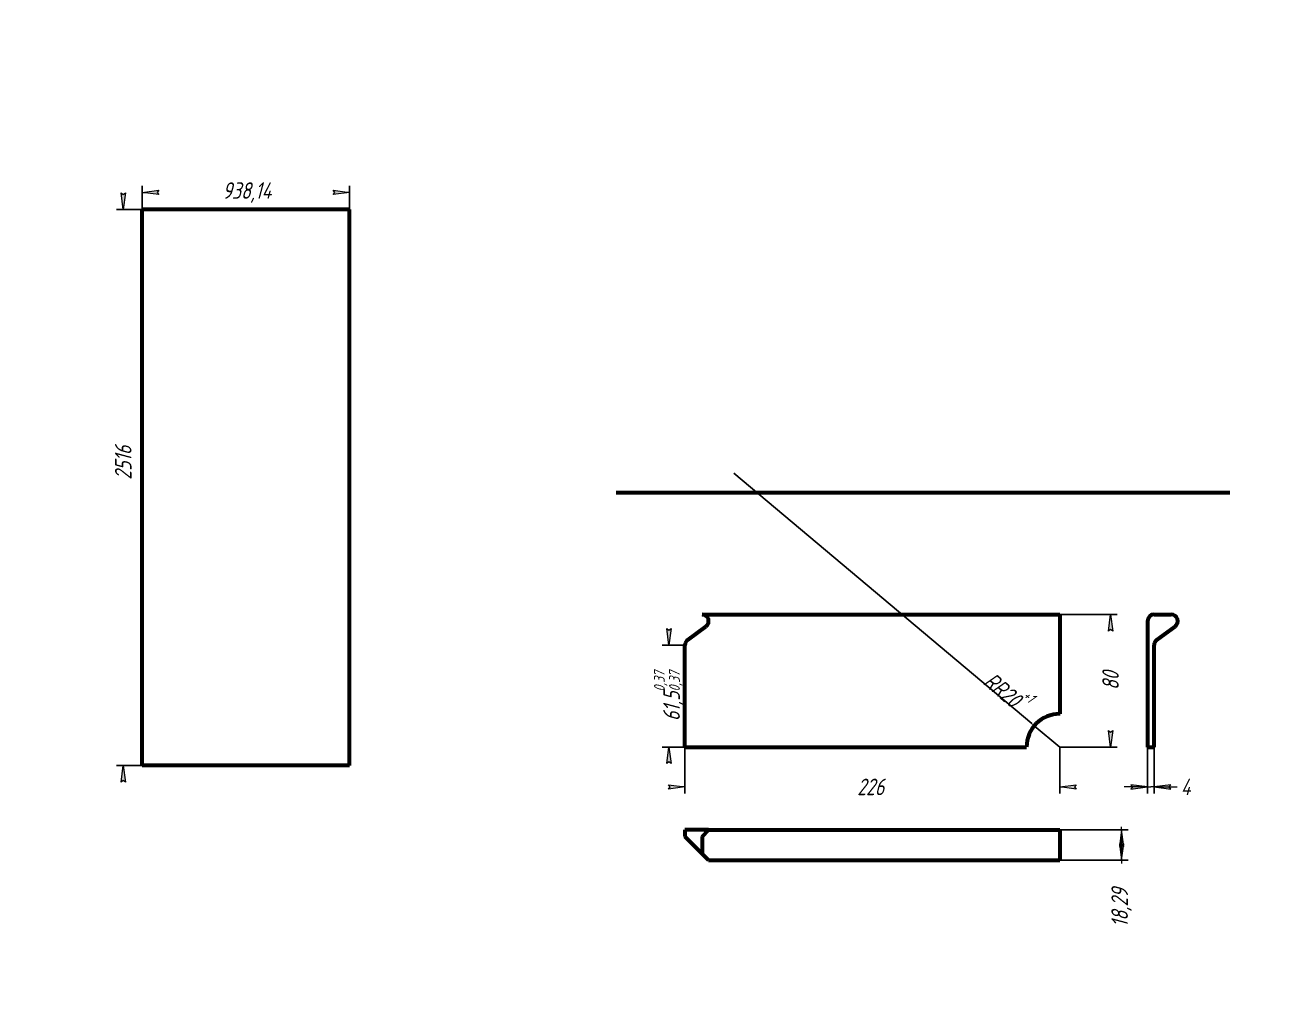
# Model space of a CAD drawing. Header units: millimetres. Extents: x 0 to 7350, y -239 to 297.
# Drawn here: x 2782.1 to 3160.8, y 0 to 297 of the extents above; entities that cross this region are included whole.
import ezdxf

# ---------------------------------------------------------------- set-up
doc = ezdxf.new("R2010")
doc.units = ezdxf.units.MM
doc.linetypes.add('K5LT_BASIC', pattern=[0])
doc.linetypes.add('K5LT_THIN', pattern=[0])
doc.layers.add('Системный слой', color=7, linetype='Continuous')
doc.layers.add('Системный слой (1)', color=7, linetype='Continuous', true_color=0x909090)
doc.styles.add('KDIMTEXTSTYLE', font='GOST_AU.SHX', dxfattribs={"width": 0.96, "oblique": 15, "height": 5})
doc.dimstyles.new('KDIMSTYLE (0.07)', dxfattribs={"dimtxt": 5, "dimasz": 1, "dimexe": 2, "dimexo": 0, "dimgap": 1, "dimtad": 1, "dimlfac": 15, "dimtxsty": 'KDIMTEXTSTYLE', "dimsah": 1, "dimcen": 0, "dimdle": 1, "dimadec": 0, "dimazin": 0, "dimtfac": 0.667, "dimtmove": 0, "dimatfit": 3, "dimfxl": 1, "dimtvp": 1, "dimtolj": 1, "dimtzin": 0, "dimarcsym": 0})
doc.dimstyles.new('KDIMSTYLE (0.50)', dxfattribs={"dimtxt": 5, "dimasz": 1, "dimexe": 2, "dimexo": 0, "dimgap": 1, "dimtad": 1, "dimlfac": 2, "dimtxsty": 'KDIMTEXTSTYLE', "dimsah": 1, "dimcen": 0, "dimdle": 1, "dimadec": 0, "dimazin": 0, "dimtfac": 0.667, "dimtmove": 0, "dimatfit": 3, "dimfxl": 1, "dimtvp": 1, "dimtolj": 1, "dimtzin": 0, "dimarcsym": 0})

# ---------------------------------------------------------------- blocks, each defined once
blk = doc.blocks.new('KDIMARROW_01')
at = {"layer": 'Системный слой'}
blk.add_hatch(color=0, dxfattribs=at).paths.add_polyline_path([(0, 0), (-5, 0.658262491226197), (-4.5, 5.51091059616309e-16), (-5, -0.6582624912261956)])
at = {"layer": 'Системный слой', "color": 0, "linetype": 'K5LT_THIN', "lineweight": 18}
for p, q in [((-4.5, 5.51091059616309e-16), (-5, 0.658262491226197)), ((-5, 0.658262491226197), (0, 0)), ((0, 0), (-5, -0.6582624912261956)), ((-5, -0.6582624912261956), (-4.5, 5.51091059616309e-16))]:
    blk.add_line(p, q, dxfattribs=at)
at = {"layer": 'Системный слой (1)', "color": 0, "linetype": 'K5LT_THIN', "lineweight": 18}
blk.add_line((0, 0), (-1, 0), dxfattribs=at)
blk = doc.blocks.new('KDIMARROW_02')
at = {"layer": 'Системный слой'}
blk.add_hatch(color=0, dxfattribs=at).paths.add_polyline_path([(4.5, -5.51091059616309e-16), (5, 0.6582624912261956), (0, 0), (5, -0.658262491226197)])
at = {"layer": 'Системный слой', "color": 0, "linetype": 'K5LT_THIN', "lineweight": 18}
for p, q in [((5, 0.6582624912261956), (0, 0)), ((0, 0), (5, -0.658262491226197)), ((0, 0), (7, -8.572527594031472e-16)), ((4.5, -5.51091059616309e-16), (5, 0.6582624912261956)), ((5, -0.658262491226197), (4.5, -5.51091059616309e-16))]:
    blk.add_line(p, q, dxfattribs=at)
at = {"layer": 'Системный слой (1)', "color": 0, "linetype": 'K5LT_THIN', "lineweight": 18}
blk.add_line((0, 0), (-1, 0), dxfattribs=at)

msp = doc.modelspace()

# ---------------------------------------------------------------- linework, layer by layer
at = {"layer": 'Системный слой', "color": 5, "linetype": 'K5LT_BASIC', "lineweight": 60, "true_color": 0x0000ff}
msp.add_line((2960.350290533484, 155.9919885465558), (3145.350290533484, 155.9919885465558), dxfattribs=at)
at = {"layer": 'Системный слой (1)', "color": 5, "linetype": 'K5LT_BASIC', "lineweight": 60, "true_color": 0x0000ff}
for p, q in [((2817.389640503783, 73.68120890239291), (2817.389640503783, 241.4145422357262)), ((2879.932070545759, 241.4145422357262), (2817.389640503783, 241.4145422357262)), ((2879.932070545759, 73.68120890239285), (2879.932070545759, 241.4145422357262)), ((2986.203447885799, 119.2630451588037), (3094.058939578185, 119.2630451588035)), ((3094.058939578185, 119.2630451588035), (3094.058939578185, 115.6479640728188)), ((3122.530872040893, 119.2630451588033), (3127.67538034844, 119.2630451588033)), ((2981.879315449112, 111.6281262447885), (2987.383072014615, 115.647964072819)), ((3094.058939578185, 115.6479640728188), (3094.058939578185, 111.6281262447883)), ((3120.530872040893, 117.2630451588033), (3120.530872040893, 115.6479640728608)), ((3120.530872040893, 115.6479640728608), (3120.530872040893, 111.6281262448589)), ((3123.351247911904, 111.6281262447881), (3128.855004477429, 115.6479640728186)), ((2981.058939578196, 79.26304515880372), (2981.058939578188, 110.0130451588037)), ((3094.058939578185, 111.6281262447883), (3094.058939578185, 110.0130451588035)), ((3094.058939578185, 110.0130451588035), (3094.058939578185, 89.26304515880221)), ((3120.530872040893, 111.6281262448589), (3120.530872040893, 110.0130451588458)), ((3120.530872040893, 110.0130451588458), (3120.530872040893, 79.2630451588033)), ((3122.530872040893, 79.2630451588033), (3122.530872040893, 110.0130451588033)), ((2981.058939578196, 79.26304515880372), (3084.058939578185, 79.26304515880263)), ((3120.530872040893, 79.2630451588033), (3122.530872040893, 79.2630451588033)), ((2879.932070545759, 73.68120890239285), (2817.389640503783, 73.68120890239291)), ((2981.879315449226, 54.25346305616648), (2981.058939578188, 54.25346305616654)), ((2981.058939578188, 54.25346305616654), (2981.058939578188, 52.25346305616659)), ((2987.383072014724, 54.25346305616654), (2981.879315449226, 54.25346305616648)), ((2986.203447885749, 52.25346305616659), (2988.203447885808, 54.25346305616654)), ((2988.203447885808, 54.25346305616654), (2987.383072014724, 54.25346305616654)), ((2988.203447885808, 54.25346305616654), (3094.058939578185, 54.25346305616654)), ((3094.058939578185, 54.25346305616654), (3094.058939578185, 52.25346305616659)), ((2981.058939578188, 52.25346305616659), (2981.879315449112, 51.43308718515613)), ((2981.879315449112, 51.43308718515613), (2986.203447885799, 47.10895474862042)), ((2986.203447885749, 52.25346305616659), (2986.203447885799, 47.10895474862042)), ((3094.058939578185, 52.25346305616659), (3094.058939578185, 47.10895474862042)), ((2988.203447885726, 45.10895474862042), (2986.203447885799, 47.10895474862042)), ((3094.058939578185, 47.10895474862042), (3094.058939578185, 45.10895474862042)), ((2988.203447888229, 45.10895474862042), (3094.058939578185, 45.10895474862042))]:
    msp.add_line(p, q, dxfattribs=at)
for centre, radius, start, end in [((2986.203447885734, 117.263045158846), 2.000000000000002, 306.1436728590288, 89.99999999817014), ((3122.530872040893, 117.2630451588033), 2.000000000000002, 90, 180), ((3127.67538034844, 117.2630451588033), 2.000000000000002, 306.1436728622666, 90), ((2983.058939578188, 110.013045158846), 1.999999999999974, 126.1436728649829, 180.0000000012108), ((3124.530872040893, 110.0130451588033), 2.000000000000002, 126.1436728622674, 180), ((3094.058939578188, 79.26304515880221), 10, 90.00000000000166, 180)]:
    msp.add_arc(centre, radius, start, end, dxfattribs=at)

# ---------------------------------------------------------------- dimensions: what is measured, and where the dimension line sits
at = {"layer": 'Системный слой (1)', "color": 7}
for base, p1, p2, location, dimstyle, override in [((2879.932070545759, 246.5230241893768), (2817.389640503783, 241.4145422357262), (2879.932070545759, 241.4145422357263), (2848.932070545759, 246.5230241893768), 'KDIMSTYLE (0.07)', {"dimexo": 0, "dimpost": '\\H5.0;\\W0.965;\\Q15;\\Q15;\\H5.0;\\W0.965;\\Q15;<>\\H5.0;\\W0.965;\\Q15;\\Q15;', "dimblk1": 'KDIMARROW_01', "dimblk2": 'KDIMARROW_01', "dimse1": 0, "dimse2": 0, "dimclrt": 7, "dimtolj": 1}), ((2981.058939578196, 67.25455770011334), (3094.058939578188, 79.26304515880221), (2981.058939578196, 79.26304515880372), (3037.058939578196, 67.25455770011258), 'KDIMSTYLE (0.50)', {"dimexo": 0, "dimpost": '\\H5.0;\\W0.965;\\Q15;\\Q15;\\H5.0;\\W0.965;\\Q15;<>\\H5.0;\\W0.965;\\Q15;\\Q15;', "dimblk1": 'KDIMARROW_01', "dimblk2": 'KDIMARROW_01', "dimse1": 0, "dimse2": 0, "dimclrt": 7, "dimtolj": 1}), ((3120.530872040893, 67.2545577001118), (3122.530872040893, 79.2630451588033), (3120.530872040893, 79.2630451588033), (3132.028371983673, 67.2545577001118), 'KDIMSTYLE (0.50)', {"dimexo": 0, "dimpost": '\\H5.0;\\W0.965;\\Q15;\\Q15;\\H5.0;\\W0.965;\\Q15;<>\\H5.0;\\W0.965;\\Q15;\\Q15;', "dimblk1": 'KDIMARROW_02', "dimblk2": 'KDIMARROW_02', "dimse1": 0, "dimse2": 0, "dimclrt": 7, "dimtolj": 1})]:
    msp.add_linear_dim(base=base, p1=p1, p2=p2, location=location, dimstyle=dimstyle, override=override, dxfattribs=at).render()
for base, p1, p2, location, dimstyle, override in [((2811.661466428963, 73.68120890239291), (2817.389640503783, 241.4145422357262), (2817.389640503783, 73.68120890239291), (2811.661466428963, 165.0145422357263), 'KDIMSTYLE (0.07)', {"dimexo": 0, "dimpost": '\\H5.0;\\W0.965;\\Q15;\\Q15;\\H5.0;\\W0.965;\\Q15;<>\\H5.0;\\W0.965;\\Q15;\\Q15;', "dimblk1": 'KDIMARROW_01', "dimblk2": 'KDIMARROW_01', "dimse1": 0, "dimse2": 0, "dimclrt": 7, "dimtolj": 1}), ((3109.393778646183, 119.2630451588046), (3094.058939578188, 79.26304515880221), (3094.058939578185, 119.2630451588035), (3109.393778646184, 99.26304515880457), 'KDIMSTYLE (0.50)', {"dimexo": 0, "dimpost": '\\H5.0;\\W0.965;\\Q15;\\Q15;\\H5.0;\\W0.965;\\Q15;<>\\H5.0;\\W0.965;\\Q15;\\Q15;', "dimblk1": 'KDIMARROW_01', "dimblk2": 'KDIMARROW_01', "dimse1": 0, "dimse2": 0, "dimclrt": 7, "dimtolj": 1}), ((2976.206639079011, 79.26304515880372), (2981.058939578188, 110.0130451588037), (2981.058939578196, 79.26304515880372), (2976.206639079011, 94.63804515880372), 'KDIMSTYLE (0.50)', {"dimexo": 0, "dimpost": '\\H5.0;\\W0.965;\\Q15;<>\\H0.65x;\\S0,37^0,37;\\H1.5x;', "dimblk1": 'KDIMARROW_01', "dimblk2": 'KDIMARROW_01', "dimse1": 0, "dimse2": 0, "dimclrt": 7, "dimtolj": 1}), ((3112.728957908547, 45.10895474862042), (3094.058939578185, 54.25346305616654), (3094.058939578185, 45.10895474862042), (3112.728957908547, 30.81947590426256), 'KDIMSTYLE (0.50)', {"dimexo": 0, "dimpost": '\\H5.0;\\W0.965;\\Q15;\\Q15;\\H5.0;\\W0.965;\\Q15;<>\\H5.0;\\W0.965;\\Q15;\\Q15;', "dimblk1": 'KDIMARROW_02', "dimblk2": 'KDIMARROW_02', "dimse1": 0, "dimse2": 0, "dimclrt": 7, "dimtolj": 1})]:
    msp.add_linear_dim(base=base, p1=p1, p2=p2, angle=90, location=location, dimstyle=dimstyle, override=override, dxfattribs=at).render()
msp.add_radius_dim(center=(3094.058939578188, 79.26304515880221), radius=10.000000000000444, location=(3076.599024588437, 93.94339914581433), dimstyle='KDIMSTYLE (0.50)', override={"dimpost": '\\H5.0;\\W0.965;\\Q15;R<>\\H0.65x;\\S+1^;\\H1.5x;', "dimblk2": 'KDIMARROW_01', "dimclrt": 7, "dimtolj": 1}, dxfattribs=at).render()

doc.saveas('drawing.dxf')
